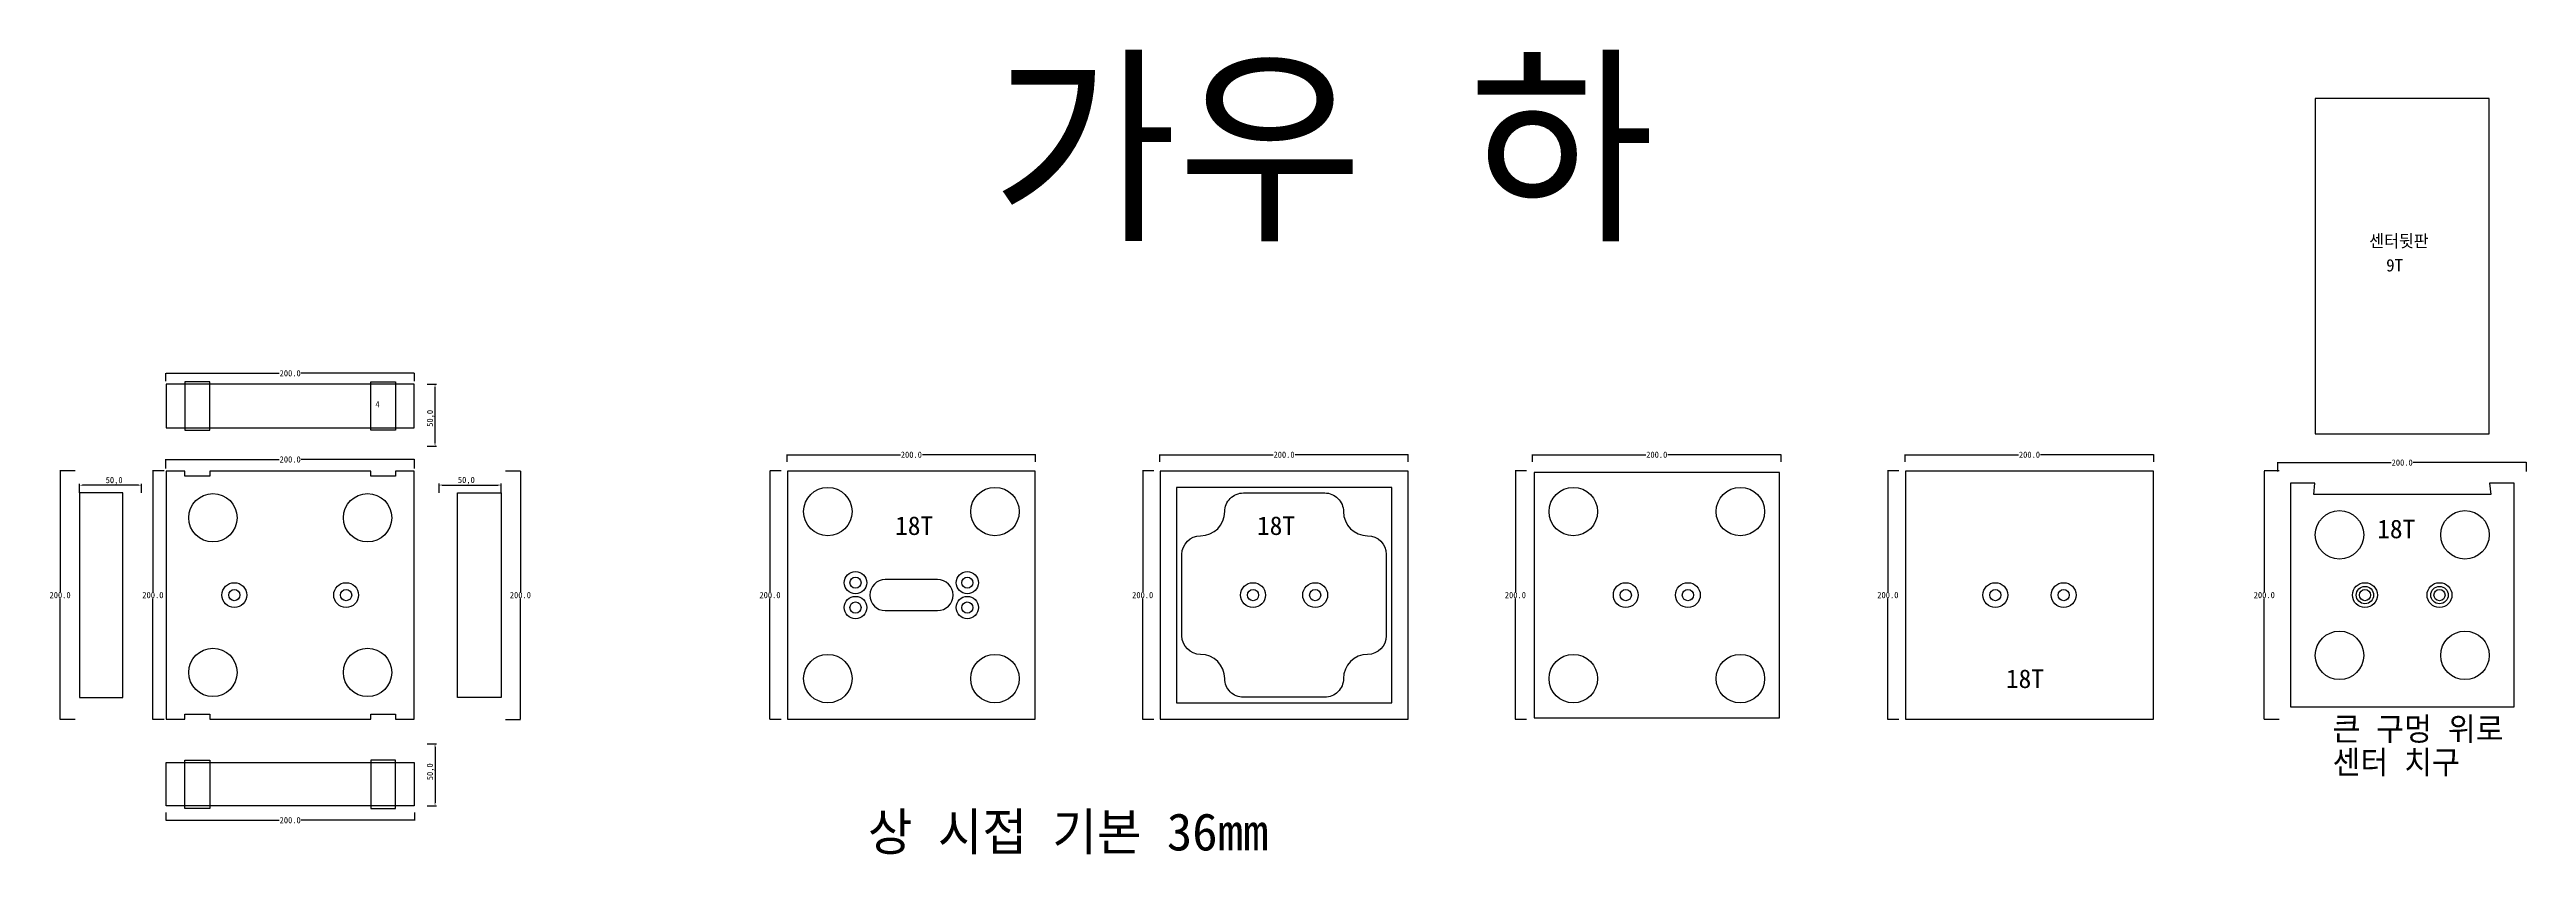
# Model space of a CAD drawing. Header units: millimetres. Extents: x 228 to 2222, y 249 to 897.
import ezdxf

# ---------------------------------------------------------------- set-up
doc = ezdxf.new("R2010")
doc.units = ezdxf.units.MM
for name, color, linetype in [('TEXT', 7, 'Continuous'), ('볼트 구멍', 7, 'Continuous'), ('치구', 7, 'Continuous'), ('치수', 7, 'Continuous')]:
    doc.layers.add(name, color=color, linetype=linetype)
doc.dimstyles.new('ISO-25', dxfattribs={"dimtxt": 2.5, "dimasz": 2.5, "dimexe": 1.25, "dimexo": 0.625, "dimtad": 1, "dimtxsty": 'Standard', "dimcen": 2.5, "dimadec": 0, "dimazin": 0, "dimtfac": 1, "dimtmove": 0, "dimatfit": 3, "dimfxl": 0, "dimarcsym": 0})
doc.dimstyles.get("Standard").update_dxf_attribs({"dimtxt": 7, "dimasz": 0.18, "dimexe": 0.18, "dimexo": 0.0625, "dimgap": 0.09, "dimtad": 0, "dimtih": 1, "dimtoh": 1, "dimdec": 1, "dimzin": 0, "dimdsep": 46, "dimtxsty": 'Standard', "dimcen": 0.09, "dimadec": 0, "dimazin": 0, "dimtfac": 1, "dimtdec": 1, "dimtofl": 0, "dimtmove": 0, "dimatfit": 3, "dimfxl": 0, "dimtolj": 1, "dimtzin": 0, "dimarcsym": 0})

# ---------------------------------------------------------------- blocks, each defined once
blk = doc.blocks.new('*D22')
at = {"layer": 'Defpoints', "color": 0}
for p in [(821.9, 565.3), (1021.9, 571.2), (1021.9, 565.3)]:
    blk.add_point(p, dxfattribs=at)
at = {"layer": '치수', "color": 0, "lineweight": -2}
for p, q in [((821.9, 565.4), (821.9, 571.4)), ((822.1, 571.2), (913.1, 571.2)), ((1021.8, 571.2), (930.8, 571.2)), ((1021.9, 565.4), (1021.9, 571.4))]:
    blk.add_line(p, q, dxfattribs=at)
at = {"layer": '치수', "color": 0}
for points in [[(822.1, 571.2), (822.1, 571.2), (821.9, 571.2)], [(1021.8, 571.2), (1021.8, 571.2), (1021.9, 571.2)]]:
    blk.add_solid(points, dxfattribs=at)
at = {"layer": '치수', "color": 0, "insert": (921.9, 571.2), "char_height": 5, "attachment_point": 5}
blk.add_mtext('\\A1;200.0', dxfattribs=at)
blk = doc.blocks.new('*D23')
at = {"layer": 'Defpoints', "color": 0}
for p in [(248.8, 558.2), (236.7, 358.2), (248.8, 358.2)]:
    blk.add_point(p, dxfattribs=at)
at = {"layer": '치수', "color": 0, "lineweight": -2}
for p, q in [((248.7, 558.2), (236.5, 558.2)), ((236.7, 558), (236.7, 460.8)), ((236.7, 358.4), (236.7, 455.6)), ((248.7, 358.2), (236.5, 358.2))]:
    blk.add_line(p, q, dxfattribs=at)
at = {"layer": '치수', "color": 0}
for points in [[(236.7, 558), (236.8, 558), (236.7, 558.2)], [(236.7, 358.4), (236.8, 358.4), (236.7, 358.2)]]:
    blk.add_solid(points, dxfattribs=at)
at = {"layer": '치수', "color": 0, "insert": (236.7, 458.2), "char_height": 5, "attachment_point": 5}
blk.add_mtext('\\A1;200.0', dxfattribs=at)
blk = doc.blocks.new('*D24')
at = {"layer": 'Defpoints', "color": 0}
for p in [(595.1, 558.2), (595.1, 358.2), (607.2, 358.2)]:
    blk.add_point(p, dxfattribs=at)
at = {"layer": '치수', "color": 0, "lineweight": -2}
for p, q in [((595.1, 558.2), (607.3, 558.2)), ((607.2, 558), (607.2, 460.8)), ((607.2, 358.4), (607.2, 455.6)), ((595.1, 358.2), (607.3, 358.2))]:
    blk.add_line(p, q, dxfattribs=at)
at = {"layer": '치수', "color": 0}
for points in [[(607.1, 558), (607.2, 558), (607.2, 558.2)], [(607.1, 358.4), (607.2, 358.4), (607.2, 358.2)]]:
    blk.add_solid(points, dxfattribs=at)
at = {"layer": '치수', "color": 0, "insert": (607.2, 458.2), "char_height": 5, "attachment_point": 5}
blk.add_mtext('\\A1;200.0', dxfattribs=at)
blk = doc.blocks.new('*D25')
at = {"layer": 'Defpoints', "color": 0}
for p in [(320.5, 558.2), (311.4, 358.2), (320.5, 358.2)]:
    blk.add_point(p, dxfattribs=at)
at = {"layer": '치수', "color": 0, "lineweight": -2}
for p, q in [((320.4, 558.2), (311.2, 558.2)), ((311.4, 558), (311.4, 460.8)), ((311.4, 358.4), (311.4, 455.6)), ((320.4, 358.2), (311.2, 358.2))]:
    blk.add_line(p, q, dxfattribs=at)
at = {"layer": '치수', "color": 0}
for points in [[(311.4, 558), (311.4, 558), (311.4, 558.2)], [(311.4, 358.4), (311.4, 358.4), (311.4, 358.2)]]:
    blk.add_solid(points, dxfattribs=at)
at = {"layer": '치수', "color": 0, "insert": (311.4, 458.2), "char_height": 5, "attachment_point": 5}
blk.add_mtext('\\A1;200.0', dxfattribs=at)
blk = doc.blocks.new('*D26')
at = {"layer": 'Defpoints', "color": 0}
for p in [(817, 558.2), (808.1, 358.2), (817, 358.2)]:
    blk.add_point(p, dxfattribs=at)
at = {"layer": '치수', "color": 0, "lineweight": -2}
for p, q in [((817, 558.2), (808, 558.2)), ((808.1, 558), (808.1, 460.8)), ((808.1, 358.4), (808.1, 455.6)), ((817, 358.2), (808, 358.2))]:
    blk.add_line(p, q, dxfattribs=at)
at = {"layer": '치수', "color": 0}
for points in [[(808.1, 558), (808.2, 558), (808.1, 558.2)], [(808.1, 358.4), (808.2, 358.4), (808.1, 358.2)]]:
    blk.add_solid(points, dxfattribs=at)
at = {"layer": '치수', "color": 0, "insert": (808.1, 458.2), "char_height": 5, "attachment_point": 5}
blk.add_mtext('\\A1;200.0', dxfattribs=at)
blk = doc.blocks.new('*D27')
at = {"layer": 'Defpoints', "color": 0}
for p in [(321.9, 283.3), (521.9, 283.3), (521.9, 277)]:
    blk.add_point(p, dxfattribs=at)
at = {"layer": '치수', "color": 0, "lineweight": -2}
for p, q in [((321.9, 283.3), (321.9, 276.8)), ((521.9, 283.3), (521.9, 276.8)), ((322.1, 277), (413.1, 277)), ((521.8, 277), (430.8, 277))]:
    blk.add_line(p, q, dxfattribs=at)
at = {"layer": '치수', "color": 0}
for points in [[(322.1, 277), (322.1, 276.9), (321.9, 277)], [(521.8, 277), (521.8, 276.9), (521.9, 277)]]:
    blk.add_solid(points, dxfattribs=at)
at = {"layer": '치수', "color": 0, "insert": (421.9, 277), "char_height": 5, "attachment_point": 5}
blk.add_mtext('\\A1;200.0', dxfattribs=at)
blk = doc.blocks.new('*D28')
at = {"layer": 'Defpoints', "color": 0}
for p in [(531.6, 338.5), (531.6, 288.5), (538.5, 288.5)]:
    blk.add_point(p, dxfattribs=at)
at = {"layer": '치수', "color": 0, "lineweight": -2}
for p, q in [((532.2, 338.5), (539.8, 338.5)), ((538.5, 336), (538.5, 291)), ((532.2, 288.5), (539.8, 288.5))]:
    blk.add_line(p, q, dxfattribs=at)
at = {"layer": '치수', "color": 0}
for points in [[(538.1, 336), (538.9, 336), (538.5, 338.5)], [(538.1, 291), (538.9, 291), (538.5, 288.5)]]:
    blk.add_solid(points, dxfattribs=at)
at = {"layer": '치수', "color": 0, "insert": (535, 316), "char_height": 5, "attachment_point": 5, "rotation": 90}
blk.add_mtext('50,0', dxfattribs=at)
blk = doc.blocks.new('*D29')
at = {"layer": 'Defpoints', "color": 0}
for p in [(321.9, 630.4), (521.9, 636.8), (521.9, 630.4)]:
    blk.add_point(p, dxfattribs=at)
at = {"layer": '치수', "color": 0, "lineweight": -2}
for p, q in [((321.9, 630.4), (321.9, 637)), ((322.1, 636.8), (413.1, 636.8)), ((521.8, 636.8), (430.8, 636.8)), ((521.9, 630.4), (521.9, 637))]:
    blk.add_line(p, q, dxfattribs=at)
at = {"layer": '치수', "color": 0}
for points in [[(322.1, 636.8), (322.1, 636.8), (321.9, 636.8)], [(521.8, 636.8), (521.8, 636.8), (521.9, 636.8)]]:
    blk.add_solid(points, dxfattribs=at)
at = {"layer": '치수', "color": 0, "insert": (421.9, 636.8), "char_height": 5, "attachment_point": 5}
blk.add_mtext('\\A1;200.0', dxfattribs=at)
blk = doc.blocks.new('*D30')
at = {"layer": 'Defpoints', "color": 0}
for p in [(321.9, 560), (521.9, 567.4), (521.9, 560)]:
    blk.add_point(p, dxfattribs=at)
at = {"layer": '치수', "color": 0, "lineweight": -2}
for p, q in [((321.9, 560.1), (321.9, 567.6)), ((322.1, 567.4), (413.1, 567.4)), ((521.8, 567.4), (430.8, 567.4)), ((521.9, 560.1), (521.9, 567.6))]:
    blk.add_line(p, q, dxfattribs=at)
at = {"layer": '치수', "color": 0}
for points in [[(322.1, 567.5), (322.1, 567.4), (321.9, 567.4)], [(521.8, 567.5), (521.8, 567.4), (521.9, 567.4)]]:
    blk.add_solid(points, dxfattribs=at)
at = {"layer": '치수', "color": 0, "insert": (421.9, 567.4), "char_height": 5, "attachment_point": 5}
blk.add_mtext('\\A1;200.0', dxfattribs=at)
blk = doc.blocks.new('*D31')
at = {"layer": 'Defpoints', "color": 0}
for p in [(252.2, 546.7), (252.2, 540), (302.2, 539.9)]:
    blk.add_point(p, dxfattribs=at)
at = {"layer": '치수', "color": 0, "lineweight": -2}
for p, q in [((252.2, 540.6), (252.2, 547.9)), ((299.7, 546.7), (254.7, 546.7)), ((302.2, 540.5), (302.2, 547.9))]:
    blk.add_line(p, q, dxfattribs=at)
at = {"layer": '치수', "color": 0}
for points in [[(254.7, 547.1), (254.7, 546.3), (252.2, 546.7)], [(299.7, 547.1), (299.7, 546.3), (302.2, 546.7)]]:
    blk.add_solid(points, dxfattribs=at)
at = {"layer": '치수', "color": 0, "insert": (280.2, 550.2), "char_height": 5, "attachment_point": 5}
blk.add_mtext('50,0', dxfattribs=at)
blk = doc.blocks.new('*D32')
at = {"layer": 'Defpoints', "color": 0}
for p in [(541.7, 540), (591.7, 546.8), (591.7, 540)]:
    blk.add_point(p, dxfattribs=at)
at = {"layer": '치수', "color": 0, "lineweight": -2}
for p, q in [((541.7, 540.6), (541.7, 548)), ((544.2, 546.8), (589.2, 546.8)), ((591.7, 540.6), (591.7, 548))]:
    blk.add_line(p, q, dxfattribs=at)
at = {"layer": '치수', "color": 0}
for points in [[(544.2, 547.2), (544.2, 546.4), (541.7, 546.8)], [(589.2, 547.2), (589.2, 546.4), (591.7, 546.8)]]:
    blk.add_solid(points, dxfattribs=at)
at = {"layer": '치수', "color": 0, "insert": (563.7, 550.3), "char_height": 5, "attachment_point": 5}
blk.add_mtext('50,0', dxfattribs=at)
blk = doc.blocks.new('*D33')
at = {"layer": 'Defpoints', "color": 0}
for p in [(531.6, 628), (538.5, 628), (531.6, 578)]:
    blk.add_point(p, dxfattribs=at)
at = {"layer": '치수', "color": 0, "lineweight": -2}
for p, q in [((532.2, 628), (539.8, 628)), ((538.5, 580.5), (538.5, 625.5)), ((532.2, 578), (539.8, 578))]:
    blk.add_line(p, q, dxfattribs=at)
at = {"layer": '치수', "color": 0}
for points in [[(538.1, 625.5), (538.9, 625.5), (538.5, 628)], [(538.1, 580.5), (538.9, 580.5), (538.5, 578)]]:
    blk.add_solid(points, dxfattribs=at)
at = {"layer": '치수', "color": 0, "insert": (535, 600.5), "char_height": 5, "attachment_point": 5, "rotation": 90}
blk.add_mtext('50,0', dxfattribs=at)
blk = doc.blocks.new('*D34')
at = {"layer": 'Defpoints', "color": 0}
for p in [(1721.9, 565.3), (1921.9, 571.2), (1921.9, 565.3)]:
    blk.add_point(p, dxfattribs=at)
at = {"layer": '치수', "color": 0, "lineweight": -2}
for p, q in [((1721.9, 565.4), (1721.9, 571.4)), ((1722.1, 571.2), (1813.1, 571.2)), ((1921.8, 571.2), (1830.8, 571.2)), ((1921.9, 565.4), (1921.9, 571.4))]:
    blk.add_line(p, q, dxfattribs=at)
at = {"layer": '치수', "color": 0}
for points in [[(1722.1, 571.2), (1722.1, 571.2), (1721.9, 571.2)], [(1921.8, 571.2), (1921.8, 571.2), (1921.9, 571.2)]]:
    blk.add_solid(points, dxfattribs=at)
at = {"layer": '치수', "color": 0, "insert": (1821.9, 571.2), "char_height": 5, "attachment_point": 5}
blk.add_mtext('\\A1;200.0', dxfattribs=at)
blk = doc.blocks.new('*D35')
at = {"layer": 'Defpoints', "color": 0}
for p in [(1417, 558.2), (1408.1, 358.2), (1417, 358.2)]:
    blk.add_point(p, dxfattribs=at)
at = {"layer": '치수', "color": 0, "lineweight": -2}
for p, q in [((1417, 558.2), (1408, 558.2)), ((1408.1, 558), (1408.1, 460.8)), ((1408.1, 358.4), (1408.1, 455.6)), ((1417, 358.2), (1408, 358.2))]:
    blk.add_line(p, q, dxfattribs=at)
at = {"layer": '치수', "color": 0}
for points in [[(1408.1, 558), (1408.2, 558), (1408.1, 558.2)], [(1408.1, 358.4), (1408.2, 358.4), (1408.1, 358.2)]]:
    blk.add_solid(points, dxfattribs=at)
at = {"layer": '치수', "color": 0, "insert": (1408.1, 458.2), "char_height": 5, "attachment_point": 5}
blk.add_mtext('\\A1;200.0', dxfattribs=at)
blk = doc.blocks.new('*D36')
at = {"layer": 'Defpoints', "color": 0}
for p in [(1117, 558.2), (1108.1, 358.2), (1117, 358.2)]:
    blk.add_point(p, dxfattribs=at)
at = {"layer": '치수', "color": 0, "lineweight": -2}
for p, q in [((1117, 558.2), (1108, 558.2)), ((1108.1, 558), (1108.1, 460.8)), ((1108.1, 358.4), (1108.1, 455.6)), ((1117, 358.2), (1108, 358.2))]:
    blk.add_line(p, q, dxfattribs=at)
at = {"layer": '치수', "color": 0}
for points in [[(1108.1, 558), (1108.2, 558), (1108.1, 558.2)], [(1108.1, 358.4), (1108.2, 358.4), (1108.1, 358.2)]]:
    blk.add_solid(points, dxfattribs=at)
at = {"layer": '치수', "color": 0, "insert": (1108.1, 458.2), "char_height": 5, "attachment_point": 5}
blk.add_mtext('\\A1;200.0', dxfattribs=at)
blk = doc.blocks.new('*D37')
at = {"layer": 'Defpoints', "color": 0}
for p in [(1716.8, 558.2), (1707.9, 358.2), (1716.8, 358.2)]:
    blk.add_point(p, dxfattribs=at)
at = {"layer": '치수', "color": 0, "lineweight": -2}
for p, q in [((1716.7, 558.2), (1707.7, 558.2)), ((1707.9, 558), (1707.9, 460.8)), ((1707.9, 358.4), (1707.9, 455.6)), ((1716.7, 358.2), (1707.7, 358.2))]:
    blk.add_line(p, q, dxfattribs=at)
at = {"layer": '치수', "color": 0}
for points in [[(1707.9, 558), (1707.9, 558), (1707.9, 558.2)], [(1707.9, 358.4), (1707.9, 358.4), (1707.9, 358.2)]]:
    blk.add_solid(points, dxfattribs=at)
at = {"layer": '치수', "color": 0, "insert": (1707.9, 458.2), "char_height": 5, "attachment_point": 5}
blk.add_mtext('\\A1;200.0', dxfattribs=at)
blk = doc.blocks.new('*D38')
at = {"layer": 'Defpoints', "color": 0}
for p in [(1121.9, 565.3), (1321.9, 571.2), (1321.9, 565.3)]:
    blk.add_point(p, dxfattribs=at)
at = {"layer": '치수', "color": 0, "lineweight": -2}
for p, q in [((1121.9, 565.4), (1121.9, 571.4)), ((1122.1, 571.2), (1213.1, 571.2)), ((1321.8, 571.2), (1230.8, 571.2)), ((1321.9, 565.4), (1321.9, 571.4))]:
    blk.add_line(p, q, dxfattribs=at)
at = {"layer": '치수', "color": 0}
for points in [[(1122.1, 571.2), (1122.1, 571.2), (1121.9, 571.2)], [(1321.8, 571.2), (1321.8, 571.2), (1321.9, 571.2)]]:
    blk.add_solid(points, dxfattribs=at)
at = {"layer": '치수', "color": 0, "insert": (1221.9, 571.2), "char_height": 5, "attachment_point": 5}
blk.add_mtext('\\A1;200.0', dxfattribs=at)
blk = doc.blocks.new('*D39')
at = {"layer": 'Defpoints', "color": 0}
for p in [(1421.9, 565.3), (1621.9, 571.2), (1621.9, 565.3)]:
    blk.add_point(p, dxfattribs=at)
at = {"layer": '치수', "color": 0, "lineweight": -2}
for p, q in [((1421.9, 565.4), (1421.9, 571.4)), ((1422.1, 571.2), (1513.1, 571.2)), ((1621.8, 571.2), (1530.8, 571.2)), ((1621.9, 565.4), (1621.9, 571.4))]:
    blk.add_line(p, q, dxfattribs=at)
at = {"layer": '치수', "color": 0}
for points in [[(1422.1, 571.2), (1422.1, 571.2), (1421.9, 571.2)], [(1621.8, 571.2), (1621.8, 571.2), (1621.9, 571.2)]]:
    blk.add_solid(points, dxfattribs=at)
at = {"layer": '치수', "color": 0, "insert": (1521.9, 571.2), "char_height": 5, "attachment_point": 5}
blk.add_mtext('\\A1;200.0', dxfattribs=at)
blk = doc.blocks.new('*D40')
at = {"layer": 'Defpoints', "color": 0}
for p in [(2023, 558.2), (2010.9, 358.2), (2023, 358.2)]:
    blk.add_point(p, dxfattribs=at)
at = {"layer": '치수', "color": 0, "lineweight": -2}
for p, q in [((2022.9, 558.2), (2010.7, 558.2)), ((2010.9, 558), (2010.9, 460.8)), ((2010.9, 358.4), (2010.9, 455.6)), ((2022.9, 358.2), (2010.7, 358.2))]:
    blk.add_line(p, q, dxfattribs=at)
at = {"layer": '치수', "color": 0}
for points in [[(2010.9, 558), (2010.9, 558), (2010.9, 558.2)], [(2010.9, 358.4), (2010.9, 358.4), (2010.9, 358.2)]]:
    blk.add_solid(points, dxfattribs=at)
at = {"layer": '치수', "color": 0, "insert": (2010.9, 458.2), "char_height": 5, "attachment_point": 5}
blk.add_mtext('\\A1;200.0', dxfattribs=at)
blk = doc.blocks.new('*D41')
at = {"layer": 'Defpoints', "color": 0}
for p in [(2221.9, 564.9), (2021.9, 557.5), (2221.9, 557.5)]:
    blk.add_point(p, dxfattribs=at)
at = {"layer": '치수', "color": 0, "lineweight": -2}
for p, q in [((2021.9, 557.6), (2021.9, 565.1)), ((2022.1, 564.9), (2113.1, 564.9)), ((2221.8, 564.9), (2130.8, 564.9)), ((2221.9, 557.6), (2221.9, 565.1))]:
    blk.add_line(p, q, dxfattribs=at)
at = {"layer": '치수', "color": 0}
for points in [[(2022.1, 565), (2022.1, 564.9), (2021.9, 564.9)], [(2221.8, 565), (2221.8, 564.9), (2221.9, 564.9)]]:
    blk.add_solid(points, dxfattribs=at)
at = {"layer": '치수', "color": 0, "insert": (2121.9, 564.9), "char_height": 5, "attachment_point": 5}
blk.add_mtext('\\A1;200.0', dxfattribs=at)

msp = doc.modelspace()

# ---------------------------------------------------------------- linework, layer by layer
at = {"layer": '볼트 구멍', "color": 3}
msp.add_lwpolyline([(942.94, 470.71), (900.94, 470.71, 1), (900.94, 445.71), (942.94, 445.71, 1)], format="xyb", close=True, dxfattribs=at)
at = {"layer": '볼트 구멍', "color": 2}
for centre in [(376.94, 458.21), (466.94, 458.21)]:
    msp.add_circle(centre, 10, dxfattribs=at)
at = {"layer": '볼트 구멍', "color": 3}
for centre in [(376.94, 458.21), (466.94, 458.21), (876.94, 468.21), (966.94, 468.21), (1196.94, 458.21), (1246.94, 458.21), (1496.94, 458.21), (1546.94, 458.21), (1794.44, 458.21), (1849.44, 458.21), (2091.94, 458.21), (2151.94, 458.21), (876.94, 448.21), (966.94, 448.21)]:
    msp.add_circle(centre, 4.5, dxfattribs=at)
at = {"layer": '볼트 구멍', "color": 6}
for centre, radius in [((876.94, 468.21), 9), ((966.94, 468.21), 9), ((1196.94, 458.21), 10), ((1246.94, 458.21), 10), ((1496.94, 458.21), 10), ((1546.94, 458.21), 10), ((1794.44, 458.21), 10), ((1849.44, 458.21), 10), ((2091.94, 458.21), 7), ((2151.94, 458.21), 7), ((876.94, 448.21), 9), ((966.94, 448.21), 9)]:
    msp.add_circle(centre, radius, dxfattribs=at)
at = {"layer": '볼트 구멍', "color": 1}
for centre in [(2091.94, 458.21), (2151.94, 458.21)]:
    msp.add_circle(centre, 10, dxfattribs=at)
at = {"layer": '치구', "color": 1}
for points in [[(2051.94, 588.02), (2191.94, 588.02), (2191.94, 858.02), (2051.94, 858.02)], [(337.19, 590.96), (357.19, 590.96), (357.19, 629.96), (337.19, 629.96)], [(506.69, 590.96), (486.69, 590.96), (486.69, 629.96), (506.69, 629.96)], [(337.19, 325.46), (357.19, 325.46), (357.19, 286.47), (337.19, 286.47)], [(506.69, 325.46), (486.69, 325.46), (486.69, 286.47), (506.69, 286.47)]]:
    msp.add_lwpolyline(points, close=True, dxfattribs=at)
at = {"layer": '치구'}
for points in [[(322.19, 592.96), (521.69, 592.96), (521.69, 627.96), (322.19, 627.96)], [(287.19, 540.56), (252.19, 540.56), (252.19, 375.86), (287.19, 375.86)], [(322.19, 358.46), (337.19, 358.46), (337.19, 362.46), (357.19, 362.46), (357.19, 358.46), (486.69, 358.46), (486.69, 362.46), (506.69, 362.46), (506.69, 358.46), (521.69, 358.46), (521.69, 557.96), (506.69, 557.96), (506.69, 553.96), (486.69, 553.96), (486.69, 557.96), (357.19, 557.96), (357.19, 553.96), (337.19, 553.96), (337.19, 557.96), (322.19, 557.96)], [(556.69, 540.56), (591.69, 540.56), (591.69, 375.86), (556.69, 375.86)], [(822.19, 557.96), (822.19, 358.46), (1021.69, 358.46), (1021.69, 557.96)], [(1122.19, 557.96), (1122.19, 358.46), (1321.69, 358.46), (1321.69, 557.96)], [(1135.19, 544.96), (1135.19, 371.46), (1308.69, 371.46), (1308.69, 544.96)], [(1423.19, 556.96), (1423.19, 359.46), (1620.69, 359.46), (1620.69, 556.96)], [(1722.19, 557.96), (1722.19, 358.46), (1921.69, 358.46), (1921.69, 557.96)], [(2051.69, 548.21), (2031.94, 548.21), (2031.94, 368.21), (2211.94, 368.21), (2211.94, 548.21), (2192.19, 548.21), (2193.19, 539.21), (2050.69, 539.21)], [(322.19, 323.46), (521.69, 323.46), (521.69, 288.46), (322.19, 288.46)]]:
    msp.add_lwpolyline(points, close=True, dxfattribs=at)
msp.add_lwpolyline([(1189.19, 540.46), (1254.69, 540.46, -0.4142136), (1269.69, 525.46, 0.4142135), (1289.19, 505.96, -0.4142134), (1304.19, 490.96), (1304.19, 425.46, -0.4142134), (1289.19, 410.46, 0.4142135), (1269.69, 390.96, -0.4142136), (1254.69, 375.96), (1189.19, 375.96, -0.4142136), (1174.19, 390.96, 0.4142135), (1154.69, 410.46, -0.4142134), (1139.69, 425.46), (1139.69, 490.96, -0.4142134), (1154.69, 505.96, 0.4142135), (1174.19, 525.46, -0.4142136)], format="xyb", close=True, dxfattribs=at)
for centre in [(359.69, 520.46), (484.19, 520.46), (854.69, 525.46), (989.19, 525.46), (1454.69, 525.46), (1589.19, 525.46), (2071.44, 506.71), (2172.44, 506.71), (2071.44, 409.71), (2172.44, 409.71), (359.69, 395.96), (484.19, 395.96), (854.69, 390.96), (989.19, 390.96), (1454.69, 390.96), (1589.19, 390.96)]:
    msp.add_circle(centre, 19.5, dxfattribs=at)

# ---------------------------------------------------------------- texts
at = {"layer": 'TEXT', "linetype": 'Continuous'}
msp.add_text('가우 하', height=125, dxfattribs=at).set_placement((986.5, 756.4))
at = {"layer": 'TEXT', "color": 1}
for s, height, p in [('센터뒷판', 10, (2095.33, 738.3)), ('9T', 10, (2109.01, 718.75)), ('4', 5, (490.5, 609.26)), ('18T', 15, (908.84, 506.63)), ('18T', 15, (1200.12, 506.63)), ('18T', 15, (2101.8, 503.98)), ('18T', 15, (1802.95, 383.41))]:
    msp.add_text(s, height=height, dxfattribs=at).set_placement(p)
at = {"layer": 'TEXT', "color": 1, "linetype": 'Continuous'}
for s, p in [('큰 구멍 위로 ', (2065.84, 341.14)), ('센터 치구', (2065.84, 314.36))]:
    msp.add_text(s, height=18.75, dxfattribs=at).set_placement(p)
at = {"layer": 'TEXT', "color": 3}
msp.add_text('상 시접 기본 36mm', height=30, dxfattribs=at).set_placement((886.94, 252.65))

# ---------------------------------------------------------------- dimensions: what is measured, and where the dimension line sits
at = {"layer": '치수', "color": 4}
for base, p1, p2, dimstyle, override, picture, middle in [((521.94, 636.78), (321.94, 630.39), (521.94, 630.39), 'Standard', {"dimtxt": 5}, '*D29', (421.94, 636.78)), ((591.69, 546.79), (541.69, 540.01), (591.69, 540.01), 'ISO-25', {"dimtxt": 5, "dimdec": 1, "dimzin": 0, "dimtdec": 1}, '*D32', (563.69, 546.79)), ((521.94, 276.95), (321.94, 283.35), (521.94, 283.35), 'Standard', {"dimtxt": 5}, '*D27', (421.94, 276.95))]:
    dim = msp.add_linear_dim(base=base, p1=p1, p2=p2, dimstyle=dimstyle, override=override, dxfattribs=at)
    dim.commit()
    dim.dimension.update_dxf_attribs({"geometry": picture, "text_midpoint": middle, "dimtype": 160})
for base, p1, p2, angle, picture, middle in [((538.52, 627.96), (531.62, 577.96), (531.62, 627.96), 90, '*D33', (538.52, 600.46)), ((252.19, 546.69), (302.19, 539.91), (252.19, 540.01), 180, '*D31', (280.19, 546.69)), ((538.52, 288.46), (531.62, 338.46), (531.62, 288.46), 270, '*D28', (538.52, 315.96))]:
    dim = msp.add_linear_dim(base=base, p1=p1, p2=p2, angle=angle, dimstyle='ISO-25', override={"dimtxt": 5, "dimdec": 1, "dimzin": 0, "dimtdec": 1}, dxfattribs=at)
    dim.commit()
    dim.dimension.update_dxf_attribs({"geometry": picture, "text_midpoint": middle, "dimtype": 160})
for base, p1, p2, picture, middle in [((521.94, 567.43), (321.94, 560.04), (521.94, 560.04), '*D30', (421.94, 567.43)), ((1021.94, 571.2), (821.94, 565.32), (1021.94, 565.32), '*D22', (921.94, 571.2)), ((1321.94, 571.2), (1121.94, 565.32), (1321.94, 565.32), '*D38', (1221.94, 571.2)), ((1621.94, 571.2), (1421.94, 565.32), (1621.94, 565.32), '*D39', (1521.94, 571.2)), ((1921.94, 571.2), (1721.94, 565.32), (1921.94, 565.32), '*D34', (1821.94, 571.2)), ((2221.94, 564.93), (2021.94, 557.54), (2221.94, 557.54), '*D41', (2121.94, 564.93))]:
    dim = msp.add_linear_dim(base=base, p1=p1, p2=p2, dimstyle='Standard', override={"dimtxt": 5}, dxfattribs=at)
    dim.commit()
    dim.dimension.update_dxf_attribs({"geometry": picture, "text_midpoint": middle})
for base, p1, p2, picture, middle in [((236.72, 358.21), (248.79, 558.21), (248.79, 358.21), '*D23', (236.72, 458.21)), ((311.41, 358.21), (320.48, 558.21), (320.48, 358.21), '*D25', (311.41, 458.21)), ((607.16, 358.21), (595.09, 558.21), (595.09, 358.21), '*D24', (607.16, 458.21)), ((808.14, 358.21), (817.05, 558.21), (817.05, 358.21), '*D26', (808.14, 458.21)), ((1108.14, 358.21), (1117.05, 558.21), (1117.05, 358.21), '*D36', (1108.14, 458.21)), ((1408.14, 358.21), (1417.05, 558.21), (1417.05, 358.21), '*D35', (1408.14, 458.21)), ((1707.89, 358.21), (1716.8, 558.21), (1716.8, 358.21), '*D37', (1707.89, 458.21)), ((2010.91, 358.21), (2022.98, 558.21), (2022.98, 358.21), '*D40', (2010.91, 458.21))]:
    dim = msp.add_linear_dim(base=base, p1=p1, p2=p2, angle=90, dimstyle='Standard', override={"dimtxt": 5}, dxfattribs=at)
    dim.commit()
    dim.dimension.update_dxf_attribs({"geometry": picture, "text_midpoint": middle})

doc.saveas('drawing.dxf')
